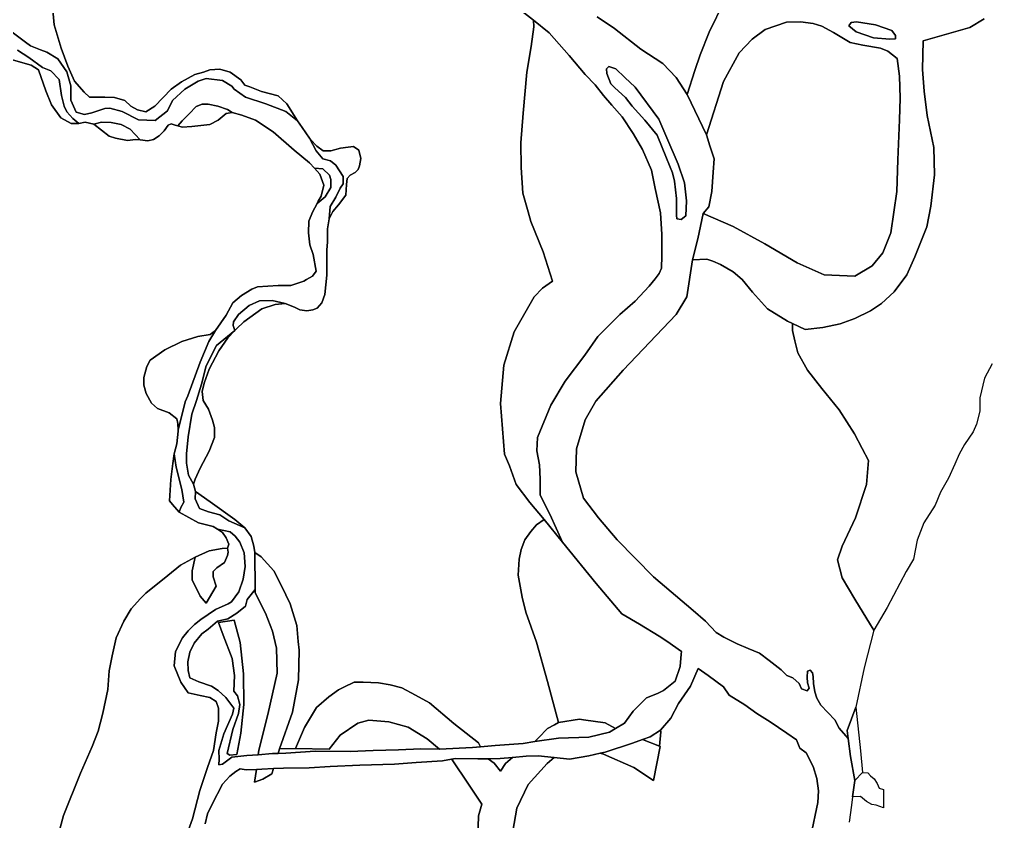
# Model space of a CAD drawing. Header units: inches. Extents: x 288635 to 1232953, y 676945 to 1655780.
# Drawn here: x 402985 to 426022, y 895477 to 914513 of the extents above; entities that cross this region are included whole.
import ezdxf

# ---------------------------------------------------------------- set-up
doc = ezdxf.new("R2010")
doc.units = ezdxf.units.IN
doc.header["$MEASUREMENT"] = 0
doc.layers.add('Images', color=7, linetype='Continuous')
picture_1 = doc.add_image_def('image13.jpg', size_in_pixel=(2536, 3725))

msp = doc.modelspace()

# ---------------------------------------------------------------- linework, layer by layer
at = {"color": 1}
for points in [[(419702.487, 914937.983), (419347.9446, 914207.7315), (419130.9859, 913673.2721), (419008.4774, 913297.2979), (418824.0686, 912731.3536), (418561.6436, 913135.7362), (418244.1429, 913465.9369), (417727.6752, 913804.6042), (417096.9073, 914299.9052), (416686.2731, 914575.0724)], [(425871.6488, 914525.5966), (425529.792, 914323.2732), (424422.1652, 914003.3702), (424404.4597, 913326.1381), (424450.1798, 912813.0571), (424516.22, 912233.9359), (424673.7003, 911477.0144), (424694.0203, 910826.7731), (424607.6601, 910080.0116), (424506.0599, 909592.3306), (424226.6594, 908881.1292), (424038.699, 908449.3283), (423733.8984, 908048.0075), (423434.1778, 907768.607), (423175.0973, 907600.9667), (422804.2565, 907413.0063), (422453.7358, 907286.006), (422042.255, 907204.7259), (421625.6942, 907153.9258), (421322.5305, 907296.3762), (421204.0533, 907352.0462), (420731.6124, 907641.6067), (420370.9317, 908037.8475), (420127.0912, 908342.6481), (419918.8108, 908520.4485), (419619.0902, 908698.2488), (419436.2098, 908779.529), (419293.9695, 908825.2491), (418948.5288, 908810.0091), (419075.5291, 909302.7701), (419207.6093, 909907.2913), (419913.7308, 909597.4106), (420665.5723, 909185.9298), (421432.6538, 908733.8089), (422077.8151, 908449.3283), (422799.1765, 908418.8483), (423215.7374, 908662.6888), (423464.6579, 908977.6494), (423657.6982, 909445.0103), (423799.9385, 910430.5323), (423820.2586, 911177.2938), (423860.8987, 912127.2557), (423876.1387, 912645.4167), (423860.8987, 913163.5778), (423805.0185, 913585.2186), (423586.5781, 913763.019), (423413.8578, 913834.1391), (422992.2169, 913900.1792), (422692.4963, 913966.2194), (422296.2555, 914199.8998), (422021.935, 914352.3002), (421813.6546, 914413.2603), (421513.934, 914453.9004), (421183.7333, 914448.8203), (420675.7323, 914276.1), (420365.8517, 914047.4995), (420055.971, 913717.2989), (419685.1303, 913036.5775), (419279.1528, 911773.56), (418824.0686, 912731.3536), (419008.4774, 913297.2979), (419130.9859, 913673.2721), (419347.9446, 914207.7315), (419702.487, 914937.983)], [(403775.4328, 914733.3691), (403805.9129, 914382.8484), (403978.6332, 913829.1272), (404131.0335, 913407.4864), (404288.5139, 913046.8057), (404517.1143, 912787.7252), (404644.1146, 912665.8049), (405009.8753, 912670.8849), (405243.5558, 912660.7249), (405482.3162, 912589.6048), (405624.5565, 912457.5245), (405782.0368, 912371.1643), (405980.1572, 912320.3642), (406193.5177, 912457.5245), (406584.6785, 912858.8453), (406833.5989, 913031.5656), (407143.4796, 913204.286), (407351.76, 913265.2461), (407499.0803, 913316.0462), (407742.9208, 913331.2862), (407981.6812, 913260.1661), (408235.6818, 913077.2857), (408332.2019, 912955.3655), (408449.0422, 912909.6454), (408728.4427, 912802.9652), (409119.6035, 912696.285), (409327.8839, 912513.4046), (409584.4955, 912108.6089), (409303.7148, 912327.5607), (408830.1097, 912507.4777), (408348.567, 912666.228), (408081.3373, 912854.0826), (408025.2848, 912925.4135), (407802.3954, 913064.7619), (407417.1613, 913111.3286), (407222.4276, 913047.8285), (406909.1603, 912861.5615), (406617.0597, 912586.3943), (406494.2928, 912345.0938), (406206.4255, 912116.4933), (405808.4914, 912129.1933), (405423.2573, 912328.1604), (405131.1567, 912404.3606), (405012.7418, 912402.1723), (404704.7424, 912298.6787), (404525.7888, 912260.4269), (404331.0551, 912311.227), (404204.0549, 912599.0943), (404208.2882, 912937.7616), (404106.688, 913267.9623), (403899.2542, 913581.2296), (403636.7871, 913733.6299), (403484.3867, 913788.6633), (403247.6371, 913884.866), (403130.1619, 913973.7662), (402780.9112, 914234.1167)], [(414893.8764, 914720.5755), (415179.627, 914493.0334), (415184.9186, 914339.5747), (415121.4185, 913868.6155), (415020.8766, 913260.0726), (414936.2098, 912286.404), (414878.0014, 911582.6109), (414883.293, 910995.2347), (414925.6265, 910386.6918), (415052.6267, 909947.4826), (415116.1268, 909719.9405), (415412.4608, 909000.2724), (415630.5625, 908304.057), (415389.262, 908138.9567), (415192.4117, 907929.4062), (414722.5107, 907097.5546), (414474.8602, 906310.153), (414398.6601, 905402.1012), (414493.9103, 904195.5988), (414607.2453, 903921.8228), (414768.18, 903479.2523), (415090.0494, 903050.0931), (415428.7791, 902644.5897), (415251.1758, 902521.0246), (415119.0955, 902358.4643), (414971.7752, 902165.4239), (414885.4151, 901936.8235), (414839.695, 901703.143), (414819.3749, 901327.2222), (414910.8151, 900798.9012), (414997.1753, 900443.3005), (415251.1758, 899737.1791), (415515.3363, 898802.4572), (415769.3368, 897832.1752), (415677.8966, 897776.2951), (415515.3363, 897684.855), (415296.8959, 897466.4145), (415210.0696, 897378.4301), (414935.4881, 897326.9962), (414266.6201, 897280.4295), (413925.0191, 897253.3183), (413874.493, 897349.5743), (413290.2919, 897801.6952), (412716.2507, 898294.4562), (412376.6721, 898477.3062), (412055.8494, 898650.0569), (411776.4488, 898721.177), (411502.1283, 898771.9771), (411141.4476, 898782.1371), (410923.0071, 898782.1371), (410683.462, 898665.6916), (410557.2464, 898604.3368), (410323.5659, 898436.6965), (410034.0054, 898187.776), (409744.4448, 897710.255), (409536.1644, 897212.414), (409155.1636, 897202.254), (409459.9642, 898076.0157), (409602.2045, 898843.0973), (409622.5245, 899544.1387), (409600.8139, 899752.1987), (409561.5644, 900128.3398), (409409.1641, 900641.4209), (409200.8837, 901068.1417), (409018.0033, 901423.7424), (408718.2827, 901759.0231), (408570.9624, 901860.6233), (408545.5624, 902013.0236), (408479.5222, 902241.6241), (408332.2019, 902444.8245), (408098.5215, 902642.9449), (407509.2403, 903064.5857), (407158.7196, 903308.4262), (407112.9995, 903486.2266), (407153.6396, 903603.0668), (407274.8769, 903867.3084), (407483.8403, 904263.4681), (407615.9205, 904593.6688), (407615.9205, 904832.4292), (407565.1204, 905005.1496), (407468.6002, 905264.2301), (407341.6, 905472.5105), (407316.1999, 905680.7909), (407367, 905878.9113), (407488.9203, 906214.192), (407717.5207, 906651.0729), (407930.8811, 906955.8735), (408097.8359, 907131.176), (408134.0816, 907169.2339), (408306.8019, 907336.8743), (408733.5227, 907646.7549), (409053.5634, 907748.3551), (409287.2439, 907768.6751), (409513.6694, 907684.217), (409632.6845, 907621.3548), (409805.4049, 907595.9548), (409942.5652, 907621.3548), (410044.1654, 907661.9949), (410155.9256, 907783.9152), (410227.0457, 907987.1156), (410252.2938, 908214.3486), (410277.8458, 908444.3165), (410279.369, 909036.9529), (410293.0859, 909231.718), (410293.0859, 909351.1333), (410293.0859, 909541.5987), (410328.6459, 909780.3591), (410420.0861, 909958.1595), (410552.1664, 910115.6398), (410729.9667, 910344.2403), (410745.2068, 910593.1608), (410760.4468, 910735.4011), (410831.5669, 910816.6812), (410948.4072, 910877.6413), (411019.5273, 910948.7615), (411050.0074, 911040.2017), (411080.4874, 911212.922), (411039.8474, 911411.0424), (410912.8471, 911497.4026), (410785.8469, 911482.1625), (410597.8865, 911456.7625), (410374.366, 911390.7224), (410191.4857, 911390.7224), (410039.0854, 911507.5626), (409891.7651, 911659.9629), (409863.9635, 911698.8851), (409688.5647, 911944.4435), (409584.4955, 912108.6089), (409327.8839, 912513.4046), (409119.6035, 912696.285), (408728.4427, 912802.9652), (408449.0422, 912909.6454), (408332.2019, 912955.3655), (408235.6818, 913077.2857), (407981.6812, 913260.1661), (407742.9208, 913331.2862), (407499.0803, 913316.0462), (407351.76, 913265.2461), (407143.4796, 913204.286), (406833.5989, 913031.5656), (406584.6785, 912858.8453), (406193.5177, 912457.5245), (405980.1572, 912320.3642), (405782.0368, 912371.1643), (405624.5565, 912457.5245), (405482.3162, 912589.6048), (405243.5558, 912660.7249), (405009.8753, 912670.8849), (404644.1146, 912665.8049), (404517.1143, 912787.7252), (404288.5139, 913046.8057), (404131.0335, 913407.4864), (403978.6332, 913829.1272), (403805.9129, 914382.8484), (403775.4328, 914733.3691)], [(426060.3055, 906337.5539), (425880.3885, 905998.8865), (425763.9716, 905533.2189), (425763.9716, 905215.7183), (425684.5964, 904908.801), (425610.5129, 904728.884), (425404.1375, 904421.9667), (425277.1373, 904199.7163), (425176.5954, 903956.2991), (425023.1368, 903622.9235), (424832.6364, 903294.8395), (424705.6361, 902987.9222), (424435.7606, 902564.588), (424277.0103, 902157.1289), (424192.3434, 901707.3363), (424023.0098, 901411.0024), (423567.9255, 900553.7507), (423255.5243, 900017.3378), (423170.8575, 900144.3381), (422798.3234, 900753.9393), (422501.9895, 901261.9403), (422391.9226, 901685.2745), (422499.8728, 902009.1251), (422817.3735, 902688.5765), (423081.353, 903477.2538), (423128.5241, 904047.4792), (422976.1238, 904326.8798), (422791.9734, 904676.1305), (422430.0227, 905247.6316), (422018.3062, 905755.7073), (421680.8715, 906189.2734), (421453.3294, 906602.0242), (421379.2459, 906887.7748), (421326.3292, 907131.192), (421322.5305, 907296.3762), (421625.6942, 907153.9258), (422042.255, 907204.7259), (422453.7358, 907286.006), (422804.2565, 907413.0063), (423175.0973, 907600.9667), (423434.1778, 907768.607), (423733.8984, 908048.0075), (424038.699, 908449.3283), (424226.6594, 908881.1292), (424506.0599, 909592.3306), (424607.6601, 910080.0116), (424694.0203, 910826.7731), (424673.7003, 911477.0144), (424516.22, 912233.9359), (424450.1798, 912813.0571), (424404.4597, 913326.1381), (424422.1652, 914003.3702), (425529.792, 914323.2732), (425871.6488, 914525.5966)], [(402936.4865, 913783.2658), (403204.9862, 913606.6296), (403530.9535, 913373.7958), (403729.9206, 913289.129), (403928.8876, 913090.1619), (403983.9211, 912704.9278), (404043.1879, 912455.1607), (404106.688, 912319.6937), (404250.6216, 912158.8267), (404250.6216, 912158.8267), (404394.6314, 912040.2111), (404214.7144, 912045.5027), (403966.0056, 912177.7947), (403749.0468, 912490.0036), (403611.4632, 912818.0876), (403436.8378, 913315.5053), (403267.5042, 913426.6305), (402785.9615, 913558.9224)], [(402785.9615, 913558.9224), (403267.5042, 913426.6305), (403436.8378, 913315.5053), (403611.4632, 912818.0876), (403749.0468, 912490.0036), (403966.0056, 912177.7947), (404214.7144, 912045.5027), (404394.6314, 912040.2111), (404548.0901, 912071.9611), (404749.1738, 912029.6277), (404934.3825, 911881.4607), (405114.2995, 911743.8771), (405262.4665, 911696.252), (405548.2171, 911643.3353), (405738.7175, 911664.502), (405852.7619, 911652.0608), (406029.7597, 911632.7519), (406162.0516, 911664.502), (406298.4667, 911747.3608), (406414.8836, 911869.0694), (406510.1338, 912006.653), (406584.2172, 912033.1114), (406679.4674, 912006.653), (406746.3322, 911985.7577), (406848.8011, 911953.7362), (407071.0515, 911969.6113), (407504.9691, 912017.2364), (407700.7611, 912123.0699), (407885.9698, 912281.8202), (408034.1368, 912302.9869), (408261.6789, 912244.7785), (408584.4712, 912123.0699), (409007.8054, 911847.9027), (409499.9314, 911413.9852), (409865.0571, 911112.3595), (409980.8565, 910981.4559), (410108.4743, 910837.1923), (410203.7245, 910583.1918), (410145.516, 910318.608), (410071.4325, 910196.8994), (410045.8295, 910147.7417), (409939.1406, 909942.8989), (409849.1821, 909725.9401), (409838.5987, 909445.4812), (409875.6405, 909165.0223), (409949.724, 908932.1885), (410023.8074, 908540.6044), (409933.8489, 908424.1875), (409792.8212, 908338.8286), (409732.7652, 908302.4789), (409420.5562, 908196.6454), (409124.2223, 908201.9371), (408632.0963, 908164.8953), (408499.8044, 908111.9785), (408251.0956, 907958.5199), (408044.7202, 907783.8946), (407891.2615, 907492.8523), (407637.261, 907127.7266), (407510.2608, 907037.7681), (407213.9268, 906990.143), (406838.2177, 906873.7261), (406430.7586, 906672.6423), (406085.1062, 906425.8385), (406003.8261, 906273.4382), (405937.7859, 906019.4377), (405937.7859, 905836.5573), (405988.586, 905633.3569), (406115.5863, 905404.7565), (406262.9066, 905277.7562), (406537.2271, 905176.156), (406715.0275, 905033.9157), (406745.5076, 904922.1555), (406749.7355, 904774.1796), (406750.5876, 904744.3551), (406715.0275, 904439.5545), (406654.0674, 904200.7941), (406623.7943, 903975.6377), (406572.7872, 903596.2729), (406547.3872, 903088.2718), (406613.4273, 903001.9117), (406775.9876, 902819.0313), (407233.1885, 902565.0308), (407583.7092, 902478.6706), (407684.1768, 902413.2499), (407802.1497, 902336.4303), (407888.5098, 902214.5101), (407949.47, 902062.1098), (407918.9899, 901965.5896), (407797.4232, 901958.8832), (407487.5426, 901903.0031), (407157.3419, 901750.6028), (406806.4677, 901559.1888), (406506.7471, 901320.4283), (405983.506, 900898.7875), (405861.0167, 900767.4221), (405632.9853, 900522.8667), (405465.345, 900233.3061), (405277.3846, 899837.0653), (405185.9444, 899410.3445), (405114.8243, 899054.7438), (405084.3442, 898612.7829), (404967.504, 898048.9018), (404850.6638, 897622.1809), (404713.5035, 897256.4202), (404434.1029, 896626.4989), (404027.7021, 895620.6569), (403819.4217, 894828.1753)], [(403819.4217, 894828.1753), (404027.7021, 895620.6569), (404434.1029, 896626.4989), (404713.5035, 897256.4202), (404850.6638, 897622.1809), (404967.504, 898048.9018), (405084.3442, 898612.7829), (405114.8243, 899054.7438), (405185.9444, 899410.3445), (405277.3846, 899837.0653), (405465.345, 900233.3061), (405632.9853, 900522.8667), (405861.0167, 900767.4221), (405983.506, 900898.7875), (406506.7471, 901320.4283), (406806.4677, 901559.1888), (407157.3419, 901750.6028), (407086.2218, 901425.4821), (407086.2218, 901212.1217), (407274.1821, 900826.0409), (407416.4224, 900658.4006), (407655.1829, 901059.7214), (407578.9827, 901283.2419), (407584.0627, 901410.2421), (407665.3429, 901501.6823), (407851.1382, 901628.3868), (407924.4234, 901791.2429), (407939.6635, 901872.523), (407918.9899, 901965.5896), (407949.47, 902062.1098), (407888.5098, 902214.5101), (407802.1497, 902336.4303), (407684.1768, 902413.2499), (407982.7181, 902355.2185), (408100.1933, 902247.2683), (408214.4936, 902107.568), (408312.9188, 901856.7425), (408338.3188, 901526.5419), (408293.8687, 901231.2663), (408189.0935, 900926.4657), (408014.4682, 900694.6902), (408014.4682, 900694.6902), (407935.093, 900643.8901), (407633.4674, 900507.3648), (407290.5667, 900272.4144), (407134.9914, 900154.9391), (406988.9411, 900005.7138), (406855.5909, 899834.2635), (406684.1405, 899510.4128), (406658.7405, 899173.8622), (406811.1408, 898783.3364), (406988.9411, 898535.6859), (407274.6917, 898465.8357), (407503.2921, 898424.5607), (407649.3424, 898329.3105), (407709.6676, 898167.3851), (407709.6676, 897856.2345), (407652.5174, 897586.359), (407585.115, 897167.5223), (407448.5898, 896757.9465), (407267.6144, 896215.0204), (407089.814, 895545.0941), (406880.2636, 894954.5429)], [(421755.0649, 895140.0119), (421927.7853, 895927.4135), (421943.0253, 896206.814), (421897.3052, 896496.3746), (421816.0251, 896785.9352), (421643.3047, 897111.0558), (421495.9844, 897222.8161), (421414.7043, 897415.8565), (421191.1838, 897573.3368), (420789.863, 897847.6573), (420479.9824, 898045.7777), (420195.5018, 898243.8981), (419824.6611, 898477.5786), (419682.4208, 898675.699), (419321.7401, 898944.9395), (419088.0596, 899107.4998), (418902.1294, 898690.1323), (418622.7288, 898279.4981), (418436.4618, 897928.1308), (418193.0239, 897646.7721), (417945.3941, 897492.0966), (417762.3821, 897425.5468), (417526.2933, 897339.6963), (417526.2933, 897339.6963), (416882.8254, 897128.0292), (416762.4089, 897099.5436), (416489.1246, 897034.8957), (416031.9236, 896958.6955), (415666.8725, 897000.5215), (415286.8555, 897039.129), (415007.4549, 897026.429), (414681.1052, 896997.5681), (414385.1537, 896971.3955), (414100.8942, 896969.1214), (413855.986, 896967.1622), (413326.8182, 896971.3955), (413234.2719, 896954.6858), (413022.0176, 896916.3621), (412399.7164, 896882.4954), (411883.2487, 896840.1619), (411057.747, 896814.7619), (410355.0123, 896785.1285), (409859.7113, 896751.2618), (409250.1101, 896747.0284), (409009.9433, 896735.2169), (408733.6424, 896721.6284), (408605.231, 896715.5112), (408362.9916, 896703.9714), (408223.2913, 896726.1964), (408118.5161, 896665.8713), (407975.6408, 896554.7461), (407801.0155, 896367.4207), (407554.1058, 895887.5714), (407442.9806, 895662.6751), (407392.7096, 895424.5497)], [(414685.7779, 895249.1314), (414781.028, 895794.1741), (415056.1953, 896355.0919), (415505.9878, 896857.8012), (415666.8725, 897000.5215), (416031.9236, 896958.6955), (416489.1246, 897034.8957), (416762.4089, 897099.5436), (416839.4905, 897080.0517), (417559.1586, 896757.2594), (418024.8262, 896450.3421), (418180.3761, 897259.7994), (418164.6207, 897266.0469), (418200.5099, 897610.2777), (418193.0239, 897646.7721), (418436.4618, 897928.1308), (418622.7288, 898279.4981), (418902.1294, 898690.1323), (419088.0596, 899107.4998), (419321.7401, 898944.9395), (419682.4208, 898675.699), (419824.6611, 898477.5786), (420195.5018, 898243.8981), (420479.9824, 898045.7777), (420789.863, 897847.6573), (421191.1838, 897573.3368), (421414.7043, 897415.8565), (421495.9844, 897222.8161), (421643.3047, 897111.0558), (421816.0251, 896785.9352), (421897.3052, 896496.3746), (421897.3052, 896496.3746), (421943.0253, 896206.814), (421927.7853, 895927.4135), (421755.0649, 895140.0119)], [(407392.7096, 895424.5497), (407442.9806, 895662.6751), (407554.1058, 895887.5714), (407801.0155, 896367.4207), (407975.6408, 896554.7461), (408118.5161, 896665.8713), (408223.2913, 896726.1964), (408362.9916, 896703.9714), (408605.231, 896715.5112), (408564.3745, 896411.1301), (408757.4149, 896482.2502), (408970.7753, 896609.2504), (409009.9433, 896735.2169), (409250.1101, 896747.0284), (409859.7113, 896751.2618), (410355.0123, 896785.1285), (411057.747, 896814.7619), (411883.2487, 896840.1619), (412399.7164, 896882.4954), (413022.0176, 896916.3621), (413234.2719, 896954.6858), (413249.6449, 896941.6778), (413635.7256, 896367.6367), (413950.0681, 895886.5824), (413876.1512, 895614.2571), (413854.9845, 895100.9644)]]:
    msp.add_lwpolyline(points, dxfattribs=at)
at = {"color": 1, "ltscale": 3}
for points in [[(402780.9112, 914234.1167), (403130.1619, 913973.7662), (403247.6371, 913884.866), (403484.3867, 913788.6633), (403636.7871, 913733.6299), (403899.2542, 913581.2296), (404106.688, 913267.9623), (404208.2882, 912937.7616), (404204.0549, 912599.0943), (404331.0551, 912311.227), (404525.7888, 912260.4269), (404704.7424, 912298.6787), (405012.7418, 912402.1723), (405131.1567, 912404.3606), (405423.2573, 912328.1604), (405808.4914, 912129.1933), (406206.4255, 912116.4933), (406494.2928, 912345.0938), (406617.0597, 912586.3943), (406909.1603, 912861.5615), (407222.4276, 913047.8285), (407417.1613, 913111.3286), (407802.3954, 913064.7619), (408025.2848, 912925.4135), (408081.3373, 912854.0826), (408348.567, 912666.228), (408830.1097, 912507.4777), (409303.7148, 912327.5607), (409584.4955, 912108.6089), (409688.5647, 911944.4435), (409863.9635, 911698.8851), (410023.3829, 911396.2255), (410184.779, 911205.7251), (410367.3419, 911160.7459), (410494.3422, 911057.5581), (410661.03, 910782.3909), (410666.3217, 910607.7656), (410589.5923, 910507.2237), (410492.5461, 910294.6222), (410353.0544, 910075.5992), (410328.6459, 909780.3591), (410293.0859, 909541.5987), (410293.0859, 909351.1333), (410293.0859, 909231.718), (410279.369, 909036.9529), (410277.8458, 908444.3165), (410252.2938, 908214.3486), (410227.0457, 907987.1156), (410155.9256, 907783.9152), (410044.1654, 907661.9949), (409942.5652, 907621.3548), (409805.4049, 907595.9548), (409632.6845, 907621.3548), (409513.6694, 907684.217), (409287.2439, 907768.6751), (408979.1938, 907840.8887), (408680.7433, 907831.3636), (408433.0928, 907720.2384), (408185.4423, 907513.863), (408064.792, 907336.0626), (408055.267, 907250.3375), (408097.8359, 907131.176), (407658.3912, 906777.2615), (407417.0907, 906294.6606), (407305.9655, 905859.6847), (407188.9665, 905473.0748), (407077.8413, 905149.2241), (406988.9411, 904609.473), (406950.841, 904206.2472), (406947.666, 903980.8218), (406998.4661, 903695.0712), (407112.9995, 903486.2266), (407158.7196, 903308.4262), (407150.8664, 903133.0951), (407258.8167, 902907.6696), (407468.3671, 902825.1195), (407735.0676, 902758.4443), (407954.143, 902612.394), (408332.2019, 902444.8245), (408479.5222, 902241.6241), (408545.5624, 902013.0236), (408570.9624, 901860.6233), (408578.946, 900980.6363), (408387.1339, 900748.5117), (408344.6688, 900586.74), (408141.4684, 900421.6397), (407928.743, 900288.2894), (407687.4425, 900234.3143), (407465.1921, 900040.6389), (407309.6168, 899932.6887), (407131.8164, 899713.6132), (407023.8662, 899494.5378), (406976.2411, 899269.1123), (406985.7661, 899059.5619), (407030.2162, 898891.2866), (407239.7666, 898789.6864), (407538.2172, 898691.2612), (407698.3935, 898584.7492), (407884.2929, 898418.2106), (408071.6766, 898172.2174), (408036.6932, 898024.5099), (407830.3178, 897560.9589), (407719.1926, 897167.5223), (407725.5426, 896954.5327), (407716.0176, 896824.3575), (407804.9178, 896837.0575), (408020.0909, 897002.422), (408378.8666, 897043.6971), (408652.0677, 897064.4447), (408987.6429, 897089.9291), (409121.346, 897093.4945), (409305.1435, 897098.3958), (410003.6449, 897144.9625), (410829.1466, 897140.7292), (411379.481, 897161.8959), (411976.3822, 897183.0626), (412509.7833, 897204.2293), (412950.9024, 897194.46), (413733.2191, 897238.0961), (413925.0191, 897253.3183), (414266.6201, 897280.4295), (414935.4881, 897326.9962), (415210.0696, 897378.4301), (415773.6898, 897458.2298), (416489.1246, 897483.6299), (416984.4256, 897602.1635), (417122.4154, 897682.6575), (417340.0263, 897809.5972), (417543.2267, 898097.4644), (417856.494, 898410.7317), (418118.93, 898516.2677), (418264.9337, 898584.9753), (418542.7468, 898809.8716), (418661.8095, 899153.8306), (418683.6901, 899449.2187), (418688.2679, 899511.0188), (418344.3089, 899762.3735), (418161.9811, 899874.0027), (417696.0784, 900159.2493), (417272.7442, 900410.6039), (416664.2013, 901124.9804), (415864.601, 902108.5147), (415567.6126, 902775.2672), (415333.9321, 903222.3081), (415333.9321, 903603.3088), (415323.7721, 903943.6695), (415257.732, 904273.8702), (415278.052, 904588.8308), (415593.0126, 905355.9123), (415928.2933, 905924.8735), (416395.6542, 906544.6347), (416705.5348, 906991.6756), (417228.7759, 907509.8366), (417594.5366, 907829.8773), (417919.6573, 908185.478), (418066.9776, 908358.1983), (418158.4178, 908485.1986), (418214.2979, 908612.1988), (418222.9762, 908902.3944), (418227.2096, 909410.3954), (418189.1095, 909922.6298), (418062.1092, 910498.3643), (417981.6757, 910938.6318), (417761.542, 911429.6995), (417545.6415, 911802.2336), (417283.1743, 912204.401), (417037.6405, 912479.5683), (416842.9068, 912703.9354), (416643.9397, 912962.1692), (416402.6392, 913203.4697), (416021.6385, 913656.4373), (415547.5042, 914198.305), (415179.627, 914493.0334), (414893.8764, 914720.5755)], [(416686.2731, 914575.0724), (417096.9073, 914299.9052), (417727.6752, 913804.6042), (418244.1429, 913465.9369), (418561.6436, 913135.7362), (418824.0686, 912731.3536), (419279.1528, 911773.56), (419365.9785, 911514.3663), (419463.3454, 911205.3324), (419442.1787, 910892.0651), (419408.3119, 910430.6308), (419336.3451, 910066.5634), (419207.6093, 909907.2913), (419075.5291, 909302.7701), (418948.5288, 908810.0091), (418814.5857, 907929.7842), (418560.5852, 907510.6833), (417303.2827, 906189.8807), (416655.5814, 905453.2792), (416401.5809, 905008.7783), (416198.3805, 904322.9769), (416185.6805, 903776.8758), (416363.4808, 903154.5746), (416719.0815, 902684.6737), (417163.5824, 902163.9726), (418027.1842, 901287.6709), (418966.986, 900487.5693), (419259.0866, 900233.5688), (419512.4521, 899966.6566), (419695.015, 899852.8855), (420012.5156, 899694.1352), (420274.4537, 899585.6558), (420539.0375, 899471.8847), (420766.5796, 899297.2594), (421052.3302, 899080.3006), (421192.5597, 898940.0712), (421327.4974, 898884.5086), (421480.9561, 898752.2166), (421536.5187, 898627.8622), (421674.1023, 898582.883), (421719.0815, 898646.3831), (421682.0398, 898770.7375), (421668.8106, 898900.3836), (421679.394, 899043.2589), (421742.8941, 899072.3631), (421798.4567, 899006.2171), (421816.9776, 898916.2586), (421819.6234, 898752.2166), (421851.3735, 898559.0704), (421898.9986, 898405.6118), (421996.8946, 898238.9239), (422330.2703, 897889.6732), (422428.1663, 897693.8812), (422643.9325, 897448.3235), (422696.7232, 897020.1318), (422798.3234, 896452.864), (422747.5613, 896064.0653), (422730.3224, 895932.0288), (422698.793, 895690.5378), (422669.0765, 895462.9321)], [(406880.2636, 894954.5429), (407089.814, 895545.0941), (407267.6144, 896215.0204), (407448.5898, 896757.9465), (407585.115, 897167.5223), (407652.5174, 897586.359), (407709.6676, 897856.2345), (407709.6676, 898167.3851), (407649.3424, 898329.3105), (407503.2921, 898424.5607), (407274.6917, 898465.8357), (406988.9411, 898535.6859), (406811.1408, 898783.3364), (406658.7405, 899173.8622), (406684.1405, 899510.4128), (406855.5909, 899834.2635), (406988.9411, 900005.7138), (407134.9914, 900154.9391), (407290.5667, 900272.4144), (407633.4674, 900507.3648), (407935.093, 900643.8901), (408014.4682, 900694.6902), (408189.0935, 900926.4657), (408293.8687, 901231.2663), (408338.3188, 901526.5419), (408312.9188, 901856.7425), (408214.4936, 902107.568), (408100.1933, 902247.2683), (407982.7181, 902355.2185), (407684.1768, 902413.2499), (407583.7092, 902478.6706), (407233.1885, 902565.0308), (406775.9876, 902819.0313), (406817.4908, 902933.0697), (406887.3409, 903060.0699), (406839.7158, 903358.5205), (406700.0155, 903888.7466), (406654.0674, 904200.7941), (406715.0275, 904439.5545), (406750.5876, 904744.3551), (406749.7355, 904774.1796), (406852.4158, 905180.9742), (406912.741, 905438.1497), (406976.2411, 905577.85), (407272.9454, 906378.4807), (407476.1458, 906866.1617), (407637.261, 907127.7266), (407891.2615, 907492.8523), (408044.7202, 907783.8946), (408251.0956, 907958.5199), (408499.8044, 908111.9785), (408632.0963, 908164.8953), (409124.2223, 908201.9371), (409420.5562, 908196.6454), (409732.7652, 908302.4789), (409792.8212, 908338.8286), (409933.8489, 908424.1875), (410023.8074, 908540.6044), (409949.724, 908932.1885), (409875.6405, 909165.0223), (409838.5987, 909445.4812), (409849.1821, 909725.9401), (409939.1406, 909942.8989), (410045.8295, 910147.7417), (410235.1558, 910302.8591), (410375.3853, 910527.7554), (410375.3853, 910710.3183), (410340.9894, 910818.7977), (410184.8849, 910969.6105), (409980.8565, 910981.4559), (409865.0571, 911112.3595), (409499.9314, 911413.9852), (409007.8054, 911847.9027), (408584.4712, 912123.0699), (408261.6789, 912244.7785), (408034.1368, 912302.9869), (407922.587, 912372.5399), (407689.7532, 912454.5609), (407462.3169, 912498.9052), (407319.4416, 912501.551), (407173.9205, 912448.6343), (407012.5244, 912271.3631), (406848.4824, 912109.9669), (406746.3322, 911985.7577), (406679.4674, 912006.653), (406584.2172, 912033.1114), (406510.1338, 912006.653), (406414.8836, 911869.0694), (406298.4667, 911747.3608), (406162.0516, 911664.502), (406029.7597, 911632.7519), (405852.7619, 911652.0608), (405615.5216, 911906.2373), (405398.5628, 912022.6542), (405157.7915, 912067.6335), (404930.2494, 912072.9252), (404749.1738, 912029.6277), (404548.0901, 912071.9611), (404394.6314, 912040.2111), (404250.6216, 912158.8267), (404106.688, 912319.6937), (404043.1879, 912455.1607), (403983.9211, 912704.9278), (403928.8876, 913090.1619), (403729.9206, 913289.129), (403530.9535, 913373.7958), (403204.9862, 913606.6296), (402936.4865, 913783.2658)]]:
    msp.add_lwpolyline(points, dxfattribs=at)
at = {"color": 1}
for points in [[(415567.6126, 902775.2672), (415864.601, 902108.5147), (415428.7791, 902644.5897), (415090.0494, 903050.0931), (414768.18, 903479.2523), (414607.2453, 903921.8228), (414493.9103, 904195.5988), (414398.6601, 905402.1012), (414474.8602, 906310.153), (414722.5107, 907097.5546), (415192.4117, 907929.4062), (415389.262, 908138.9567), (415630.5625, 908304.057), (415412.4608, 909000.2724), (415116.1268, 909719.9405), (415052.6267, 909947.4826), (414925.6265, 910386.6918), (414883.293, 910995.2347), (414878.0014, 911582.6109), (414936.2098, 912286.404), (415020.8766, 913260.0726), (415121.4185, 913868.6155), (415184.9186, 914339.5747), (415179.627, 914493.0334), (415547.5042, 914198.305), (416021.6385, 913656.4373), (416402.6392, 913203.4697), (416643.9397, 912962.1692), (416842.9068, 912703.9354), (417037.6405, 912479.5683), (417283.1743, 912204.401), (417545.6415, 911802.2336), (417761.542, 911429.6995), (417981.6757, 910938.6318), (418062.1092, 910498.3643), (418189.1095, 909922.6298), (418227.2096, 909410.3954), (418222.9762, 908902.3944), (418214.2979, 908612.1988), (418158.4178, 908485.1986), (418066.9776, 908358.1983), (417919.6573, 908185.478), (417594.5366, 907829.8773), (417228.7759, 907509.8366), (416705.5348, 906991.6756), (416395.6542, 906544.6347), (415928.2933, 905924.8735), (415593.0126, 905355.9123), (415278.052, 904588.8308), (415257.732, 904273.8702), (415323.7721, 903943.6695), (415333.9321, 903603.3088), (415333.9321, 903222.3081), (415567.6126, 902775.2672)], [(423215.7374, 908662.6888), (422799.1765, 908418.8483), (422077.8151, 908449.3283), (421432.6538, 908733.8089), (420665.5723, 909185.9298), (419913.7308, 909597.4106), (419207.6093, 909907.2913), (419336.3451, 910066.5634), (419408.3119, 910430.6308), (419442.1787, 910892.0651), (419463.3454, 911205.3324), (419365.9785, 911514.3663), (419279.1528, 911773.56), (419685.1303, 913036.5775), (420055.971, 913717.2989), (420365.8517, 914047.4995), (420675.7323, 914276.1), (421183.7333, 914448.8203), (421513.934, 914453.9004), (421813.6546, 914413.2603), (422021.935, 914352.3002), (422296.2555, 914199.8998), (422692.4963, 913966.2194), (422992.2169, 913900.1792), (423413.8578, 913834.1391), (423586.5781, 913763.019), (423805.0185, 913585.2186), (423860.8987, 913163.5778), (423876.1387, 912645.4167), (423860.8987, 912127.2557), (423820.2586, 911177.2938), (423799.9385, 910430.5323), (423657.6982, 909445.0103), (423464.6579, 908977.6494), (423215.7374, 908662.6888)], [(422838.4055, 914458.6135), (422711.4052, 914439.5634), (422662.7218, 914361.2466), (422834.1722, 914221.5463), (423244.8063, 914077.6127), (423634.2738, 914043.746), (423765.5074, 914050.096), (423763.3907, 914128.4128), (423682.9572, 914251.1797), (423289.2564, 914384.53), (422838.4055, 914458.6135)], [(423765.5074, 914050.096), (423634.2738, 914043.746), (423244.8063, 914077.6127), (422834.1722, 914221.5463), (422662.7218, 914361.2466), (422711.4052, 914439.5634), (422838.4055, 914458.6135), (423289.2564, 914384.53), (423682.9572, 914251.1797), (423763.3907, 914128.4128), (423765.5074, 914050.096)], [(418578.4521, 909779.1019), (418680.0523, 909763.8619), (418791.8125, 909850.2221), (418812.1325, 910210.9028), (418761.3324, 910632.5436), (418614.0121, 911074.5045), (418339.6916, 911699.3458), (418151.7312, 912146.3867), (417587.8501, 912903.3082), (417349.0896, 913131.9086), (417130.6492, 913340.1891), (416968.0888, 913396.0692), (416912.2087, 913340.1891), (416917.2887, 913228.4288), (417013.8089, 912984.5883), (417105.2491, 912888.0681), (417364.3296, 912659.4677), (417521.8099, 912451.1873), (417821.5305, 912126.0666), (418111.0911, 911765.3859), (418334.6116, 911221.8248), (418476.8519, 910871.3041), (418527.652, 910678.2637), (418568.292, 910261.7029), (418573.372, 909865.4621), (418578.4521, 909779.1019)], [(418791.8125, 909850.2221), (418680.0523, 909763.8619), (418578.4521, 909779.1019), (418573.372, 909865.4621), (418568.292, 910261.7029), (418527.652, 910678.2637), (418476.8519, 910871.3041), (418334.6116, 911221.8248), (418111.0911, 911765.3859), (417821.5305, 912126.0666), (417521.8099, 912451.1873), (417364.3296, 912659.4677), (417105.2491, 912888.0681), (417013.8089, 912984.5883), (416917.2887, 913228.4288), (416912.2087, 913340.1891), (416968.0888, 913396.0692), (417130.6492, 913340.1891), (417349.0896, 913131.9086), (417587.8501, 912903.3082), (418151.7312, 912146.3867), (418339.6916, 911699.3458), (418614.0121, 911074.5045), (418761.3324, 910632.5436), (418812.1325, 910210.9028), (418791.8125, 909850.2221)], [(407071.0515, 911969.6113), (406848.8011, 911953.7362), (406746.3322, 911985.7577), (406848.4824, 912109.9669), (407012.5244, 912271.3631), (407173.9205, 912448.6343), (407319.4416, 912501.551), (407462.3169, 912498.9052), (407689.7532, 912454.5609), (407922.587, 912372.5399), (408034.1368, 912302.9869), (407885.9698, 912281.8202), (407700.7611, 912123.0699), (407504.9691, 912017.2364), (407071.0515, 911969.6113)], [(405615.5216, 911906.2373), (405852.7619, 911652.0608), (405738.7175, 911664.502), (405548.2171, 911643.3353), (405262.4665, 911696.252), (405114.2995, 911743.8771), (404934.3825, 911881.4607), (404749.1738, 912029.6277), (404930.2494, 912072.9252), (405157.7915, 912067.6335), (405398.5628, 912022.6542), (405615.5216, 911906.2373)], [(410039.0854, 911507.5626), (410191.4857, 911390.7224), (410374.366, 911390.7224), (410597.8865, 911456.7625), (410785.8469, 911482.1625), (410912.8471, 911497.4026), (411039.8474, 911411.0424), (411080.4874, 911212.922), (411050.0074, 911040.2017), (411019.5273, 910948.7615), (410948.4072, 910877.6413), (410831.5669, 910816.6812), (410760.4468, 910735.4011), (410745.2068, 910593.1608), (410729.9667, 910344.2403), (410552.1664, 910115.6398), (410420.0861, 909958.1595), (410328.6459, 909780.3591), (410353.0544, 910075.5992), (410492.5461, 910294.6222), (410589.5923, 910507.2237), (410666.3217, 910607.7656), (410661.03, 910782.3909), (410494.3422, 911057.5581), (410367.3419, 911160.7459), (410184.779, 911205.7251), (410023.3829, 911396.2255), (409863.9635, 911698.8851), (409891.7651, 911659.9629), (410039.0854, 911507.5626)], [(410235.1558, 910302.8591), (410045.8295, 910147.7417), (410071.4325, 910196.8994), (410145.516, 910318.608), (410203.7245, 910583.1918), (410108.4743, 910837.1923), (409980.8565, 910981.4559), (410184.8849, 910969.6105), (410340.9894, 910818.7977), (410375.3853, 910710.3183), (410375.3853, 910527.7554), (410235.1558, 910302.8591)], [(423026.9239, 899128.3361), (422823.7235, 898188.5342), (422620.5231, 897638.1997), (422643.9325, 897448.3235), (422428.1663, 897693.8812), (422330.2703, 897889.6732), (421996.8946, 898238.9239), (421898.9986, 898405.6118), (421851.3735, 898559.0704), (421819.6234, 898752.2166), (421816.9776, 898916.2586), (421798.4567, 899006.2171), (421742.8941, 899072.3631), (421679.394, 899043.2589), (421668.8106, 898900.3836), (421682.0398, 898770.7375), (421719.0815, 898646.3831), (421674.1023, 898582.883), (421536.5187, 898627.8622), (421480.9561, 898752.2166), (421327.4974, 898884.5086), (421192.5597, 898940.0712), (421052.3302, 899080.3006), (420766.5796, 899297.2594), (420539.0375, 899471.8847), (420274.4537, 899585.6558), (420012.5156, 899694.1352), (419695.015, 899852.8855), (419512.4521, 899966.6566), (419259.0866, 900233.5688), (418966.986, 900487.5693), (418027.1842, 901287.6709), (417163.5824, 902163.9726), (416719.0815, 902684.6737), (416363.4808, 903154.5746), (416185.6805, 903776.8758), (416198.3805, 904322.9769), (416401.5809, 905008.7783), (416655.5814, 905453.2792), (417303.2827, 906189.8807), (418560.5852, 907510.6833), (418814.5857, 907929.7842), (418948.5288, 908810.0091), (419293.9695, 908825.2491), (419436.2098, 908779.529), (419619.0902, 908698.2488), (419918.8108, 908520.4485), (420127.0912, 908342.6481), (420370.9317, 908037.8475), (420731.6124, 907641.6067), (421204.0533, 907352.0462), (421322.5305, 907296.3762), (421326.3292, 907131.192), (421379.2459, 906887.7748), (421453.3294, 906602.0242), (421680.8715, 906189.2734), (422018.3062, 905755.7073), (422430.0227, 905247.6316), (422791.9734, 904676.1305), (422976.1238, 904326.8798), (423128.5241, 904047.4792), (423081.353, 903477.2538), (422817.3735, 902688.5765), (422499.8728, 902009.1251), (422391.9226, 901685.2745), (422501.9895, 901261.9403), (422798.3234, 900753.9393), (423170.8575, 900144.3381), (423255.5243, 900017.3378), (423026.9239, 899128.3361)], [(408097.8359, 907131.176), (408055.267, 907250.3375), (408064.792, 907336.0626), (408185.4423, 907513.863), (408433.0928, 907720.2384), (408680.7433, 907831.3636), (408979.1938, 907840.8887), (409287.2439, 907768.6751), (409053.5634, 907748.3551), (408733.5227, 907646.7549), (408306.8019, 907336.8743), (408134.0816, 907169.2339), (408097.8359, 907131.176)], [(406852.4158, 905180.9742), (406749.7355, 904774.1796), (406745.5076, 904922.1555), (406715.0275, 905033.9157), (406537.2271, 905176.156), (406262.9066, 905277.7562), (406115.5863, 905404.7565), (405988.586, 905633.3569), (405937.7859, 905836.5573), (405937.7859, 906019.4377), (406003.8261, 906273.4382), (406085.1062, 906425.8385), (406430.7586, 906672.6423), (406838.2177, 906873.7261), (407213.9268, 906990.143), (407510.2608, 907037.7681), (407637.261, 907127.7266), (407476.1458, 906866.1617), (407272.9454, 906378.4807), (406976.2411, 905577.85), (406912.741, 905438.1497), (406852.4158, 905180.9742)], [(408097.8359, 907131.176), (407930.8811, 906955.8735), (407717.5207, 906651.0729), (407488.9203, 906214.192), (407367, 905878.9113), (407316.1999, 905680.7909), (407341.6, 905472.5105), (407468.6002, 905264.2301), (407565.1204, 905005.1496), (407615.9205, 904832.4292), (407615.9205, 904593.6688), (407483.8403, 904263.4681), (407274.8769, 903867.3084), (407153.6396, 903603.0668), (407112.9995, 903486.2266), (406998.4661, 903695.0712), (406947.666, 903980.8218), (406950.841, 904206.2472), (406988.9411, 904609.473), (407077.8413, 905149.2241), (407188.9665, 905473.0748), (407305.9655, 905859.6847), (407417.0907, 906294.6606), (407658.3912, 906777.2615), (408097.8359, 907131.176)], [(406817.4908, 902933.0697), (406775.9876, 902819.0313), (406613.4273, 903001.9117), (406547.3872, 903088.2718), (406572.7872, 903596.2729), (406623.7943, 903975.6377), (406654.0674, 904200.7941), (406700.0155, 903888.7466), (406839.7158, 903358.5205), (406887.3409, 903060.0699), (406817.4908, 902933.0697)], [(408098.5215, 902642.9449), (408332.2019, 902444.8245), (407954.143, 902612.394), (407735.0676, 902758.4443), (407468.3671, 902825.1195), (407258.8167, 902907.6696), (407150.8664, 903133.0951), (407158.7196, 903308.4262), (407509.2403, 903064.5857), (408098.5215, 902642.9449)], [(417543.2267, 898097.4644), (417340.0263, 897809.5972), (417122.4154, 897682.6575), (416881.1589, 897823.0566), (416364.4104, 897893.0329), (416271.5577, 897905.6067), (415769.3368, 897832.1752), (415515.3363, 898802.4572), (415251.1758, 899737.1791), (414997.1753, 900443.3005), (414910.8151, 900798.9012), (414819.3749, 901327.2222), (414839.695, 901703.143), (414885.4151, 901936.8235), (414971.7752, 902165.4239), (415119.0955, 902358.4643), (415251.1758, 902521.0246), (415428.7791, 902644.5897), (415864.601, 902108.5147), (416664.2013, 901124.9804), (417272.7442, 900410.6039), (417696.0784, 900159.2493), (418161.9811, 899874.0027), (418344.3089, 899762.3735), (418688.2679, 899511.0188), (418683.6901, 899449.2187), (418661.8095, 899153.8306), (418542.7468, 898809.8716), (418264.9337, 898584.9753), (418118.93, 898516.2677), (417856.494, 898410.7317), (417543.2267, 898097.4644)], [(407655.1829, 901059.7214), (407416.4224, 900658.4006), (407274.1821, 900826.0409), (407086.2218, 901212.1217), (407086.2218, 901425.4821), (407157.3419, 901750.6028), (407487.5426, 901903.0031), (407797.4232, 901958.8832), (407918.9899, 901965.5896), (407939.6635, 901872.523), (407924.4234, 901791.2429), (407851.1382, 901628.3868), (407665.3429, 901501.6823), (407584.0627, 901410.2421), (407578.9827, 901283.2419), (407655.1829, 901059.7214)], [(408987.6429, 897089.9291), (408652.0677, 897064.4447), (408665.9747, 897168.0516), (408879.3352, 898021.4933), (409102.8556, 899001.9352), (409082.5356, 899596.2964), (408991.0954, 899997.6172), (408823.455, 900424.3381), (408579.6146, 900906.939), (408578.946, 900980.6363), (408570.9624, 901860.6233), (408718.2827, 901759.0231), (409018.0033, 901423.7424), (409200.8837, 901068.1417), (409409.1641, 900641.4209), (409561.5644, 900128.3398), (409600.8139, 899752.1987), (409622.5245, 899544.1387), (409602.2045, 898843.0973), (409459.9642, 898076.0157), (409155.1636, 897202.254), (409121.346, 897093.4945), (408987.6429, 897089.9291)], [(408823.455, 900424.3381), (408991.0954, 899997.6172), (409082.5356, 899596.2964), (409102.8556, 899001.9352), (408879.3352, 898021.4933), (408665.9747, 897168.0516), (408652.0677, 897064.4447), (408378.8666, 897043.6971), (408020.0909, 897002.422), (407804.9178, 896837.0575), (407716.0176, 896824.3575), (407725.5426, 896954.5327), (407719.1926, 897167.5223), (407830.3178, 897560.9589), (408036.6932, 898024.5099), (408071.6766, 898172.2174), (407884.2929, 898418.2106), (407698.3935, 898584.7492), (407538.2172, 898691.2612), (407239.7666, 898789.6864), (407030.2162, 898891.2866), (406985.7661, 899059.5619), (406976.2411, 899269.1123), (407023.8662, 899494.5378), (407131.8164, 899713.6132), (407309.6168, 899932.6887), (407465.1921, 900040.6389), (407687.4425, 900234.3143), (407928.743, 900288.2894), (408141.4684, 900421.6397), (408344.6688, 900586.74), (408387.1339, 900748.5117), (408578.946, 900980.6363), (408579.6146, 900906.939), (408823.455, 900424.3381)], [(408141.5431, 897070.2878), (407973.9027, 897049.9678), (407912.9426, 897090.6079), (408050.1029, 897659.569), (408182.1831, 898040.5698), (408212.6632, 898253.9302), (408160.0963, 898457.826), (408070.4229, 898573.9708), (408085.6629, 898944.8116), (408029.7828, 899346.1324), (407821.8696, 899903.868), (407709.7422, 900204.6541), (408075.5029, 900260.5342), (408222.8232, 899727.1331), (408299.0234, 898980.3716), (408309.1834, 898259.0102), (408238.0633, 897573.2088), (408141.5431, 897070.2878)], [(407912.9426, 897090.6079), (407973.9027, 897049.9678), (408141.5431, 897070.2878), (408238.0633, 897573.2088), (408309.1834, 898259.0102), (408299.0234, 898980.3716), (408222.8232, 899727.1331), (408075.5029, 900260.5342), (407709.7422, 900204.6541), (407821.8696, 899903.868), (408029.7828, 899346.1324), (408085.6629, 898944.8116), (408070.4229, 898573.9708), (408160.0963, 898457.826), (408212.6632, 898253.9302), (408182.1831, 898040.5698), (408050.1029, 897659.569), (407912.9426, 897090.6079)], [(412716.2507, 898294.4562), (413290.2919, 897801.6952), (413874.493, 897349.5743), (413925.0191, 897253.3183), (413733.2191, 897238.0961), (412950.9024, 897194.46), (412655.2837, 897444.5989), (412208.2428, 897718.9194), (411751.0419, 897840.8396), (411273.5209, 897881.4797), (411014.4404, 897815.4396), (410592.7996, 897530.959), (410333.719, 897195.6784), (409536.1644, 897212.414), (409744.4448, 897710.255), (410034.0054, 898187.776), (410323.5659, 898436.6965), (410557.2464, 898604.3368), (410683.462, 898665.6916), (410923.0071, 898782.1371), (411141.4476, 898782.1371), (411502.1283, 898771.9771), (411776.4488, 898721.177), (412055.8494, 898650.0569), (412376.6721, 898477.3062), (412716.2507, 898294.4562)], [(422980.0656, 896642.6768), (422798.3234, 896452.864), (422696.7232, 897020.1318), (422643.9325, 897448.3235), (422620.5231, 897638.1997), (422823.7235, 898188.5342), (422939.4255, 897155.7578), (422980.0656, 896642.6768)], [(412655.2837, 897444.5989), (412950.9024, 897194.46), (412509.7833, 897204.2293), (411976.3822, 897183.0626), (411379.481, 897161.8959), (410829.1466, 897140.7292), (410003.6449, 897144.9625), (409305.1435, 897098.3958), (409121.346, 897093.4945), (409155.1636, 897202.254), (409536.1644, 897212.414), (410333.719, 897195.6784), (410592.7996, 897530.959), (411014.4404, 897815.4396), (411273.5209, 897881.4797), (411751.0419, 897840.8396), (412208.2428, 897718.9194), (412655.2837, 897444.5989)], [(415773.6898, 897458.2298), (415210.0696, 897378.4301), (415296.8959, 897466.4145), (415515.3363, 897684.855), (415677.8966, 897776.2951), (415769.3368, 897832.1752), (416271.5577, 897905.6067), (416364.4104, 897893.0329), (416881.1589, 897823.0566), (417122.4154, 897682.6575), (416984.4256, 897602.1635), (416489.1246, 897483.6299), (415773.6898, 897458.2298)], [(418200.5099, 897610.2777), (418164.6207, 897266.0469), (417762.3821, 897425.5468), (417945.3941, 897492.0966), (418193.0239, 897646.7721), (418200.5099, 897610.2777)], [(418180.3761, 897259.7994), (418024.8262, 896450.3421), (417559.1586, 896757.2594), (416839.4905, 897080.0517), (416762.4089, 897099.5436), (416882.8254, 897128.0292), (417526.2933, 897339.6963), (417762.3821, 897425.5468), (418164.6207, 897266.0469), (418180.3761, 897259.7994)], [(415505.9878, 896857.8012), (415056.1953, 896355.0919), (414781.028, 895794.1741), (414685.7779, 895249.1314), (414696.3612, 894614.1301), (413854.9845, 895100.9644), (413876.1512, 895614.2571), (413950.0681, 895886.5824), (413635.7256, 896367.6367), (413249.6449, 896941.6778), (413234.2719, 896954.6858), (413326.8182, 896971.3955), (413855.986, 896967.1622), (414100.8942, 896969.1214), (414244.5649, 896860.3977), (414395.7896, 896671.5277), (414516.4442, 896852.5096), (414681.1052, 896997.5681), (415007.4549, 897026.429), (415286.8555, 897039.129), (415666.8725, 897000.5215), (415505.9878, 896857.8012)], [(414516.4442, 896852.5096), (414395.7896, 896671.5277), (414244.5649, 896860.3977), (414100.8942, 896969.1214), (414385.1537, 896971.3955), (414681.1052, 896997.5681), (414516.4442, 896852.5096)], [(408757.4149, 896482.2502), (408564.3745, 896411.1301), (408605.231, 896715.5112), (408733.6424, 896721.6284), (409009.9433, 896735.2169), (408970.7753, 896609.2504), (408757.4149, 896482.2502)], [(423482.9866, 896236.276), (423482.9866, 895799.3951), (423305.1863, 895870.5153), (423203.5861, 895885.7553), (423081.6658, 895956.8754), (422939.4255, 896073.7157), (422747.5613, 896064.0653), (422798.3234, 896452.864), (422980.0656, 896642.6768), (423107.0659, 896637.5968), (423173.106, 896561.3966), (423259.4662, 896495.3565), (423330.5863, 896378.5163), (423377.0106, 896269.8007), (423482.9866, 896236.276)]]:
    msp.add_lwpolyline(points, close=True, dxfattribs=at)

# ---------------------------------------------------------------- pictures from other files: only their frames are drawn
at = {"layer": 'Images'}
image = msp.add_image(picture_1, insert=(391267.209, 878287.8968), size_in_units=(40853.2619, 60007.2557), rotation=-16.749123215, dxfattribs=at)
image.dxf.flags = 7

doc.saveas('drawing.dxf')
